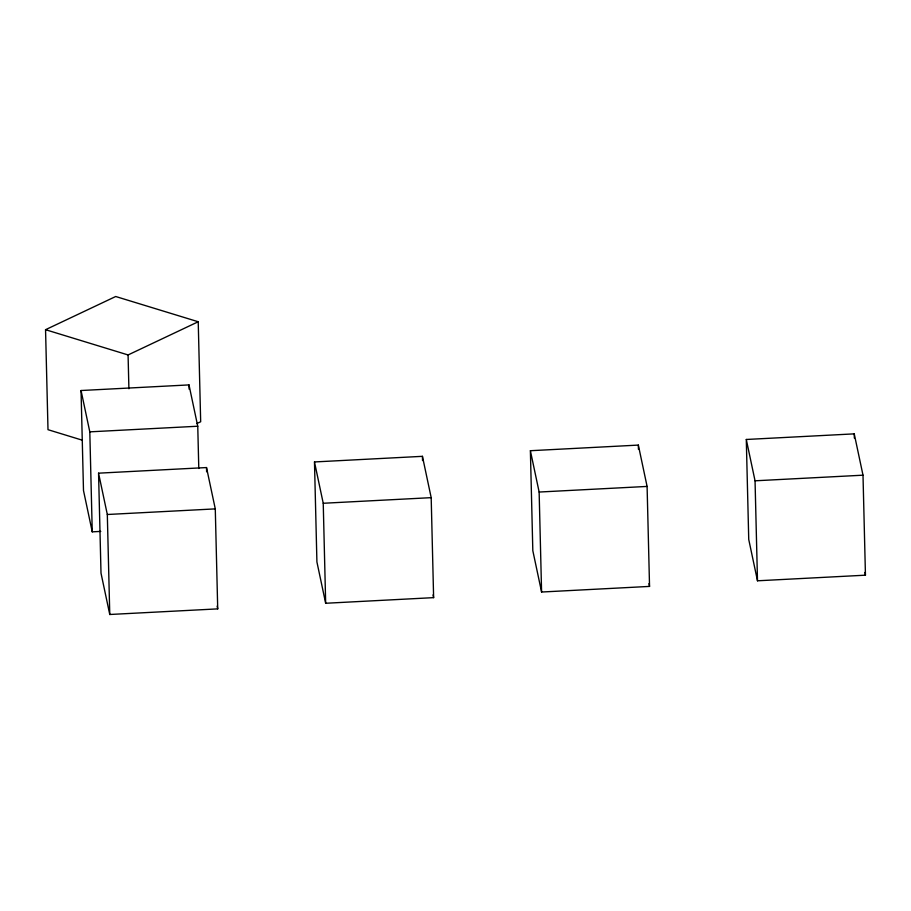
<?xml version="1.0" encoding="UTF-8"?>
<svg xmlns="http://www.w3.org/2000/svg" width="911" height="911" viewBox="0 0 911 911"><rect width="100%" height="100%" fill="white"/><g stroke="black" fill="none" stroke-linecap="round" stroke-linejoin="round"><path stroke-width="1.37" d="M81.819 440.036L47.998 429.685L45.55 329.702L115.697 296.508L198.222 321.754L200.671 421.747L196.844 423.558M45.55 329.702L128.075 354.948L198.222 321.754M100.768 531.398L92.25 531.842L83.493 490.517L81.045 390.523L188.998 384.909L197.755 426.234L198.792 468.482M81.045 390.523L89.802 431.848L197.755 426.234M98.559 473.173L206.512 467.559L215.281 508.885L217.718 608.878L109.764 614.492L101.007 573.167L98.559 473.173L107.316 514.499L109.764 614.492M314.477 461.945L422.431 456.331L431.188 497.657L433.625 597.639L325.671 603.264L316.914 561.939L314.477 461.945L323.234 503.271L325.671 603.264M530.384 450.717L638.338 445.092L647.095 486.428L649.543 586.411L541.59 592.025L532.821 550.699L530.384 450.717L539.141 492.042L541.59 592.025M746.291 439.478L854.245 433.864L863.002 475.189L865.45 575.183L757.496 580.797L748.74 539.471L746.291 439.478L755.048 480.803L757.496 580.797M107.316 514.499L215.281 508.885M323.234 503.271L431.188 497.657M539.141 492.042L647.095 486.428M755.048 480.803L863.002 475.189M864.869 572.427L865.45 575.183M648.951 583.655L649.543 586.411M433.044 594.883L433.625 597.639M217.137 606.122L217.718 608.878M854.245 433.864L854.347 438.089M638.338 445.092L638.44 449.328M422.431 456.331L422.533 460.556M206.512 467.559L206.615 471.784M188.998 384.909L189.101 389.134M128.075 354.948L128.906 388.746M89.802 431.848L92.25 531.842"/></g></svg>
